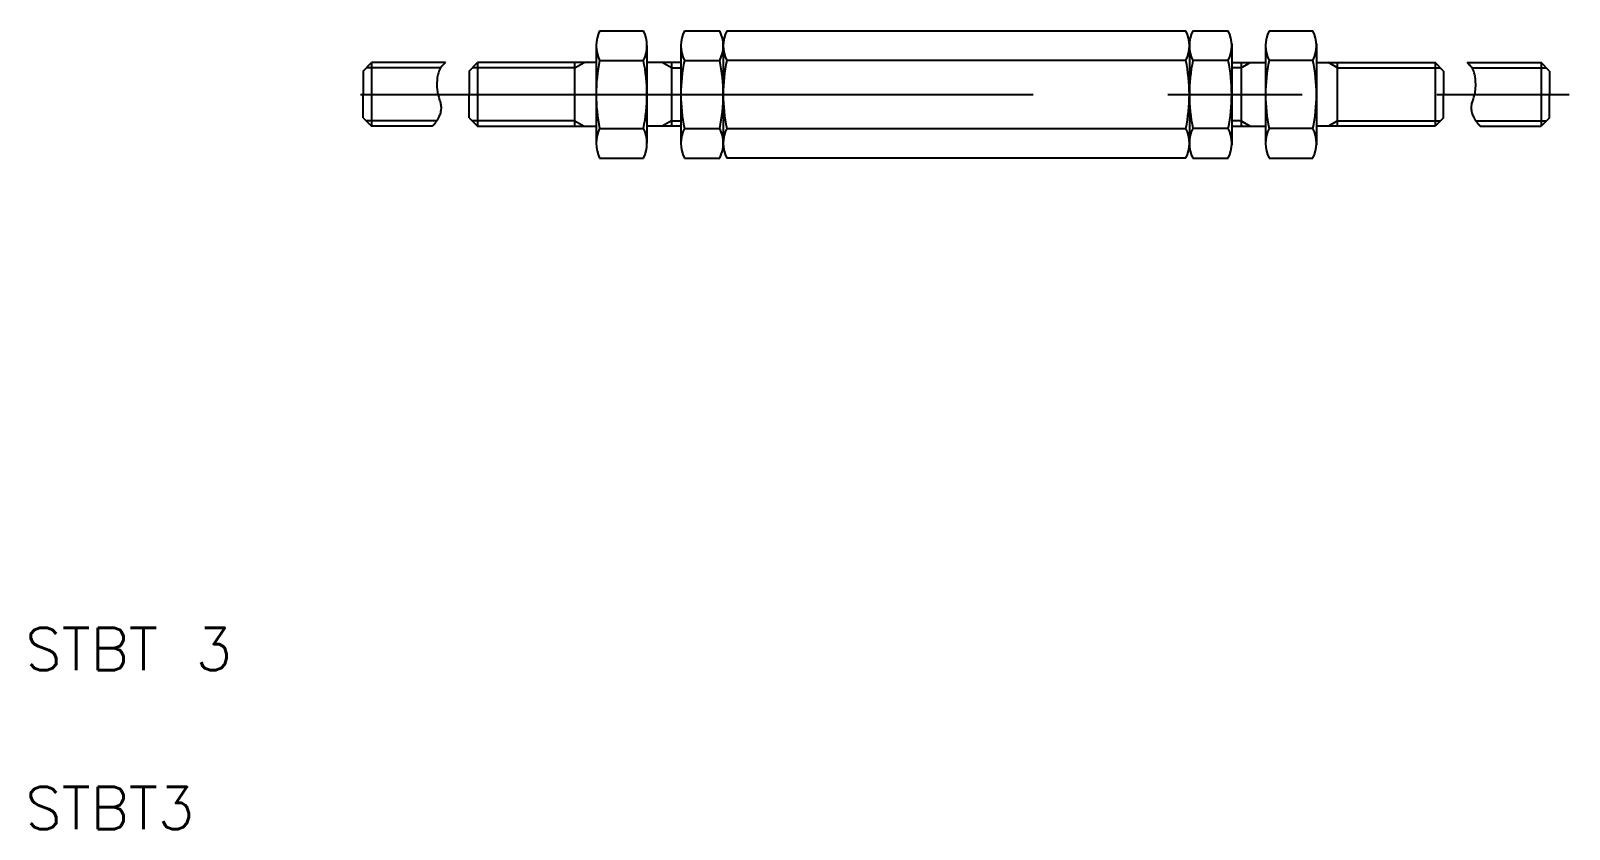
# Model space of a CAD drawing. Extents: x 5.3 to 77.9, y 5 to 42.7.
import ezdxf

# ---------------------------------------------------------------- set-up
doc = ezdxf.new("R2010")
doc.units = 0
doc.linetypes.add('CENTER', pattern=[50.8, 31.75, -6.35, 6.35, -6.35])
doc.linetypes.add('PHANTOM', pattern=[63.5, 31.75, -6.35, 6.35, -6.35, 6.35, -6.35])
doc.layers.get('0').update_dxf_attribs({"linetype": 'CONTINUOUS'})
doc.layers.add('CENTER', color=1, linetype='CENTER')
doc.styles.get("Standard").update_dxf_attribs({"font": 'txt.shx'})

msp = doc.modelspace()

# ---------------------------------------------------------------- linework, layer by layer
at = {"color": 0, "linetype": 'BYBLOCK'}
for p, q in [((32.11, 42.685), (34.18, 42.685)), ((36.111, 42.685), (37.781, 42.685)), ((60.11, 42.685), (61.78, 42.685)), ((63.711, 42.685), (65.781, 42.685)), ((31.945, 41.983), (31.945, 37.378)), ((34.344, 41.983), (34.344, 37.378)), ((35.946, 41.983), (35.946, 37.378)), ((37.945, 41.983), (37.945, 37.378)), ((59.945, 42.08), (59.945, 37.28)), ((59.945, 42.08), (59.945, 37.28)), ((61.944, 42.08), (61.944, 37.28)), ((63.546, 42.08), (63.546, 37.28)), ((65.945, 42.08), (65.945, 37.28)), ((32.11, 41.28), (34.18, 41.28)), ((36.111, 41.28), (37.781, 41.28)), ((61.78, 41.28), (60.11, 41.28)), ((65.781, 41.28), (63.711, 41.28)), ((32.11, 38.08), (34.18, 38.08)), ((36.111, 38.08), (37.781, 38.08)), ((61.78, 38.08), (60.11, 38.08)), ((65.781, 38.08), (63.711, 38.08)), ((32.11, 36.675), (34.18, 36.675)), ((36.111, 36.675), (37.781, 36.675)), ((60.11, 36.675), (61.78, 36.675)), ((63.711, 36.675), (65.781, 36.675))]:
    msp.add_line(p, q, dxfattribs=at)
at = {"color": 7, "linetype": 'CONTINUOUS'}
for p, q in [((38.109, 42.685), (59.781, 42.685)), ((25.945, 40.78), (26.345, 41.18)), ((25.945, 40.78), (25.945, 39.68)), ((31.945, 41.18), (26.345, 41.18)), ((26.345, 41.18), (26.345, 38.18)), ((30.945, 38.18), (30.945, 41.18)), ((35.946, 41.18), (34.344, 41.18)), ((35.5, 41.18), (35.5, 38.18)), ((59.781, 41.28), (38.11, 41.28)), ((61.944, 41.18), (63.546, 41.18)), ((62.39, 41.18), (62.39, 38.18)), ((65.945, 41.18), (71.545, 41.18)), ((66.945, 38.18), (66.945, 41.18)), ((71.545, 41.18), (71.545, 38.18)), ((71.945, 40.78), (71.545, 41.18)), ((71.945, 40.78), (71.945, 39.68)), ((25.945, 38.58), (25.945, 39.68)), ((71.945, 38.58), (71.945, 39.68)), ((25.945, 38.58), (26.345, 38.18)), ((71.945, 38.58), (71.545, 38.18)), ((26.345, 38.18), (31.945, 38.18)), ((35.946, 38.18), (34.344, 38.18)), ((38.113, 38.08), (59.781, 38.08)), ((61.944, 38.18), (63.546, 38.18)), ((71.545, 38.18), (65.945, 38.18)), ((59.781, 36.675), (38.115, 36.675))]:
    msp.add_line(p, q, dxfattribs=at)
at = {"color": 3, "linetype": 'PHANTOM'}
for p, q in [((20.945, 40.78), (21.345, 41.18)), ((20.945, 40.78), (20.945, 39.68)), ((24.61, 40.93), (21.095, 40.93)), ((24.833, 41.18), (21.345, 41.18)), ((21.345, 41.18), (21.345, 38.18)), ((30.945, 40.93), (26.095, 40.93)), ((66.945, 40.93), (71.795, 40.93)), ((73.057, 41.18), (76.545, 41.18)), ((73.281, 40.93), (76.795, 40.93)), ((76.545, 41.18), (76.545, 38.18)), ((76.945, 40.78), (76.545, 41.18)), ((76.945, 40.78), (76.945, 39.68)), ((20.945, 38.58), (20.945, 39.68)), ((76.945, 38.58), (76.945, 39.68)), ((20.945, 38.58), (21.345, 38.18)), ((76.945, 38.58), (76.545, 38.18)), ((24.425, 38.43), (21.095, 38.43)), ((24.201, 38.18), (21.345, 38.18)), ((30.945, 38.43), (26.095, 38.43)), ((66.945, 38.43), (71.795, 38.43)), ((73.466, 38.43), (76.795, 38.43)), ((73.69, 38.18), (76.545, 38.18))]:
    msp.add_line(p, q, dxfattribs=at)
at = {"color": 3, "linetype": 'CONTINUOUS'}
for p, q in [((30.945, 40.93), (31.378, 41.18)), ((35.5, 40.93), (35.067, 41.18)), ((35.5, 40.93), (35.945, 40.93)), ((62.39, 40.93), (61.945, 40.93)), ((62.39, 40.93), (62.823, 41.18)), ((66.945, 40.93), (66.512, 41.18)), ((30.945, 38.43), (31.378, 38.18)), ((35.5, 38.43), (35.067, 38.18)), ((35.5, 38.43), (35.945, 38.43)), ((62.39, 38.43), (61.945, 38.43)), ((62.39, 38.43), (62.823, 38.18)), ((66.945, 38.43), (66.512, 38.18))]:
    msp.add_line(p, q, dxfattribs=at)
at = {"color": 0, "linetype": 'BYBLOCK'}
for centre, radius, start, end in [((33.528, 41.983), 1.583, 153.65732, 206.34273), ((32.761, 41.983), 1.583, 333.6573, 26.34276), ((37.53, 41.983), 1.583, 153.65743, 206.34263), ((36.362, 41.983), 1.583, 333.6574, 26.34265), ((39.528, 41.984), 1.582, 153.69824, 206.41258), ((58.362, 41.983), 1.583, 333.65776, 26.34006), ((61.528, 41.983), 1.583, 153.6598, 206.34209), ((60.361, 41.983), 1.583, 333.65784, 26.34019), ((65.13, 41.983), 1.583, 153.66003, 206.34202), ((64.362, 41.983), 1.583, 333.65791, 26.33996), ((39.757, 39.68), 7.813, 168.18341, 191.81673), ((26.532, 39.68), 7.813, 348.18368, 11.81646), ((43.758, 39.68), 7.813, 168.18338, 191.81676), ((30.077, 39.68), 7.868, 348.26672, 11.73343), ((45.706, 39.688), 7.761, 168.1579, 191.95281), ((52.077, 39.68), 7.868, 348.26657, 11.73328), ((67.813, 39.68), 7.868, 168.26659, 191.73327), ((54.132, 39.68), 7.813, 348.18324, 11.81662), ((71.358, 39.68), 7.813, 168.18354, 191.81632), ((58.133, 39.68), 7.813, 348.18327, 11.81659), ((33.528, 37.378), 1.583, 153.65694, 206.34424), ((32.761, 37.378), 1.583, 333.65593, 26.34331), ((37.529, 37.378), 1.583, 153.6564, 206.34631), ((36.362, 37.378), 1.583, 333.65388, 26.34386), ((39.49, 37.379), 1.545, 153.0109, 207.10222), ((58.362, 37.378), 1.583, 333.65109, 26.3443), ((61.528, 37.378), 1.583, 153.65555, 206.34877), ((60.361, 37.378), 1.583, 333.65105, 26.34416), ((65.129, 37.378), 1.583, 153.65599, 206.34689), ((64.362, 37.378), 1.583, 333.65296, 26.34372)]:
    msp.add_arc(centre, radius, start, end, dxfattribs=at)
at = {"color": 3, "linetype": 'PHANTOM'}
for centre, radius, start, end in [((25.507, 40.353), 1.067, 129.14222, 179.63831), ((72.384, 40.353), 1.067, 0.36169, 50.85778), ((26.539, 40.136), 2.111, 173.94165, 199.44252), ((71.352, 40.136), 2.111, 340.55748, 6.05835), ((23.787, 39.05), 0.853, 329.9855, 26.7861), ((74.103, 39.05), 0.853, 153.2139, 210.0145), ((23.492, 39.04), 1.115, 309.49417, 338.00709), ((74.399, 39.04), 1.115, 201.99291, 230.50583)]:
    msp.add_arc(centre, radius, start, end, dxfattribs=at)
at = {"layer": 'CENTER', "color": 1, "linetype": 'CENTER'}
msp.add_line((20.825, 39.68), (77.877, 39.68), dxfattribs=at)

# ---------------------------------------------------------------- texts
at = {"color": 7, "linetype": 'CONTINUOUS'}
for s, p in [('STBT 3', (5, 12.5)), ('STBT3', (5, 5))]:
    msp.add_text(s, height=2, dxfattribs=at).set_placement(p)

doc.saveas('drawing.dxf')
